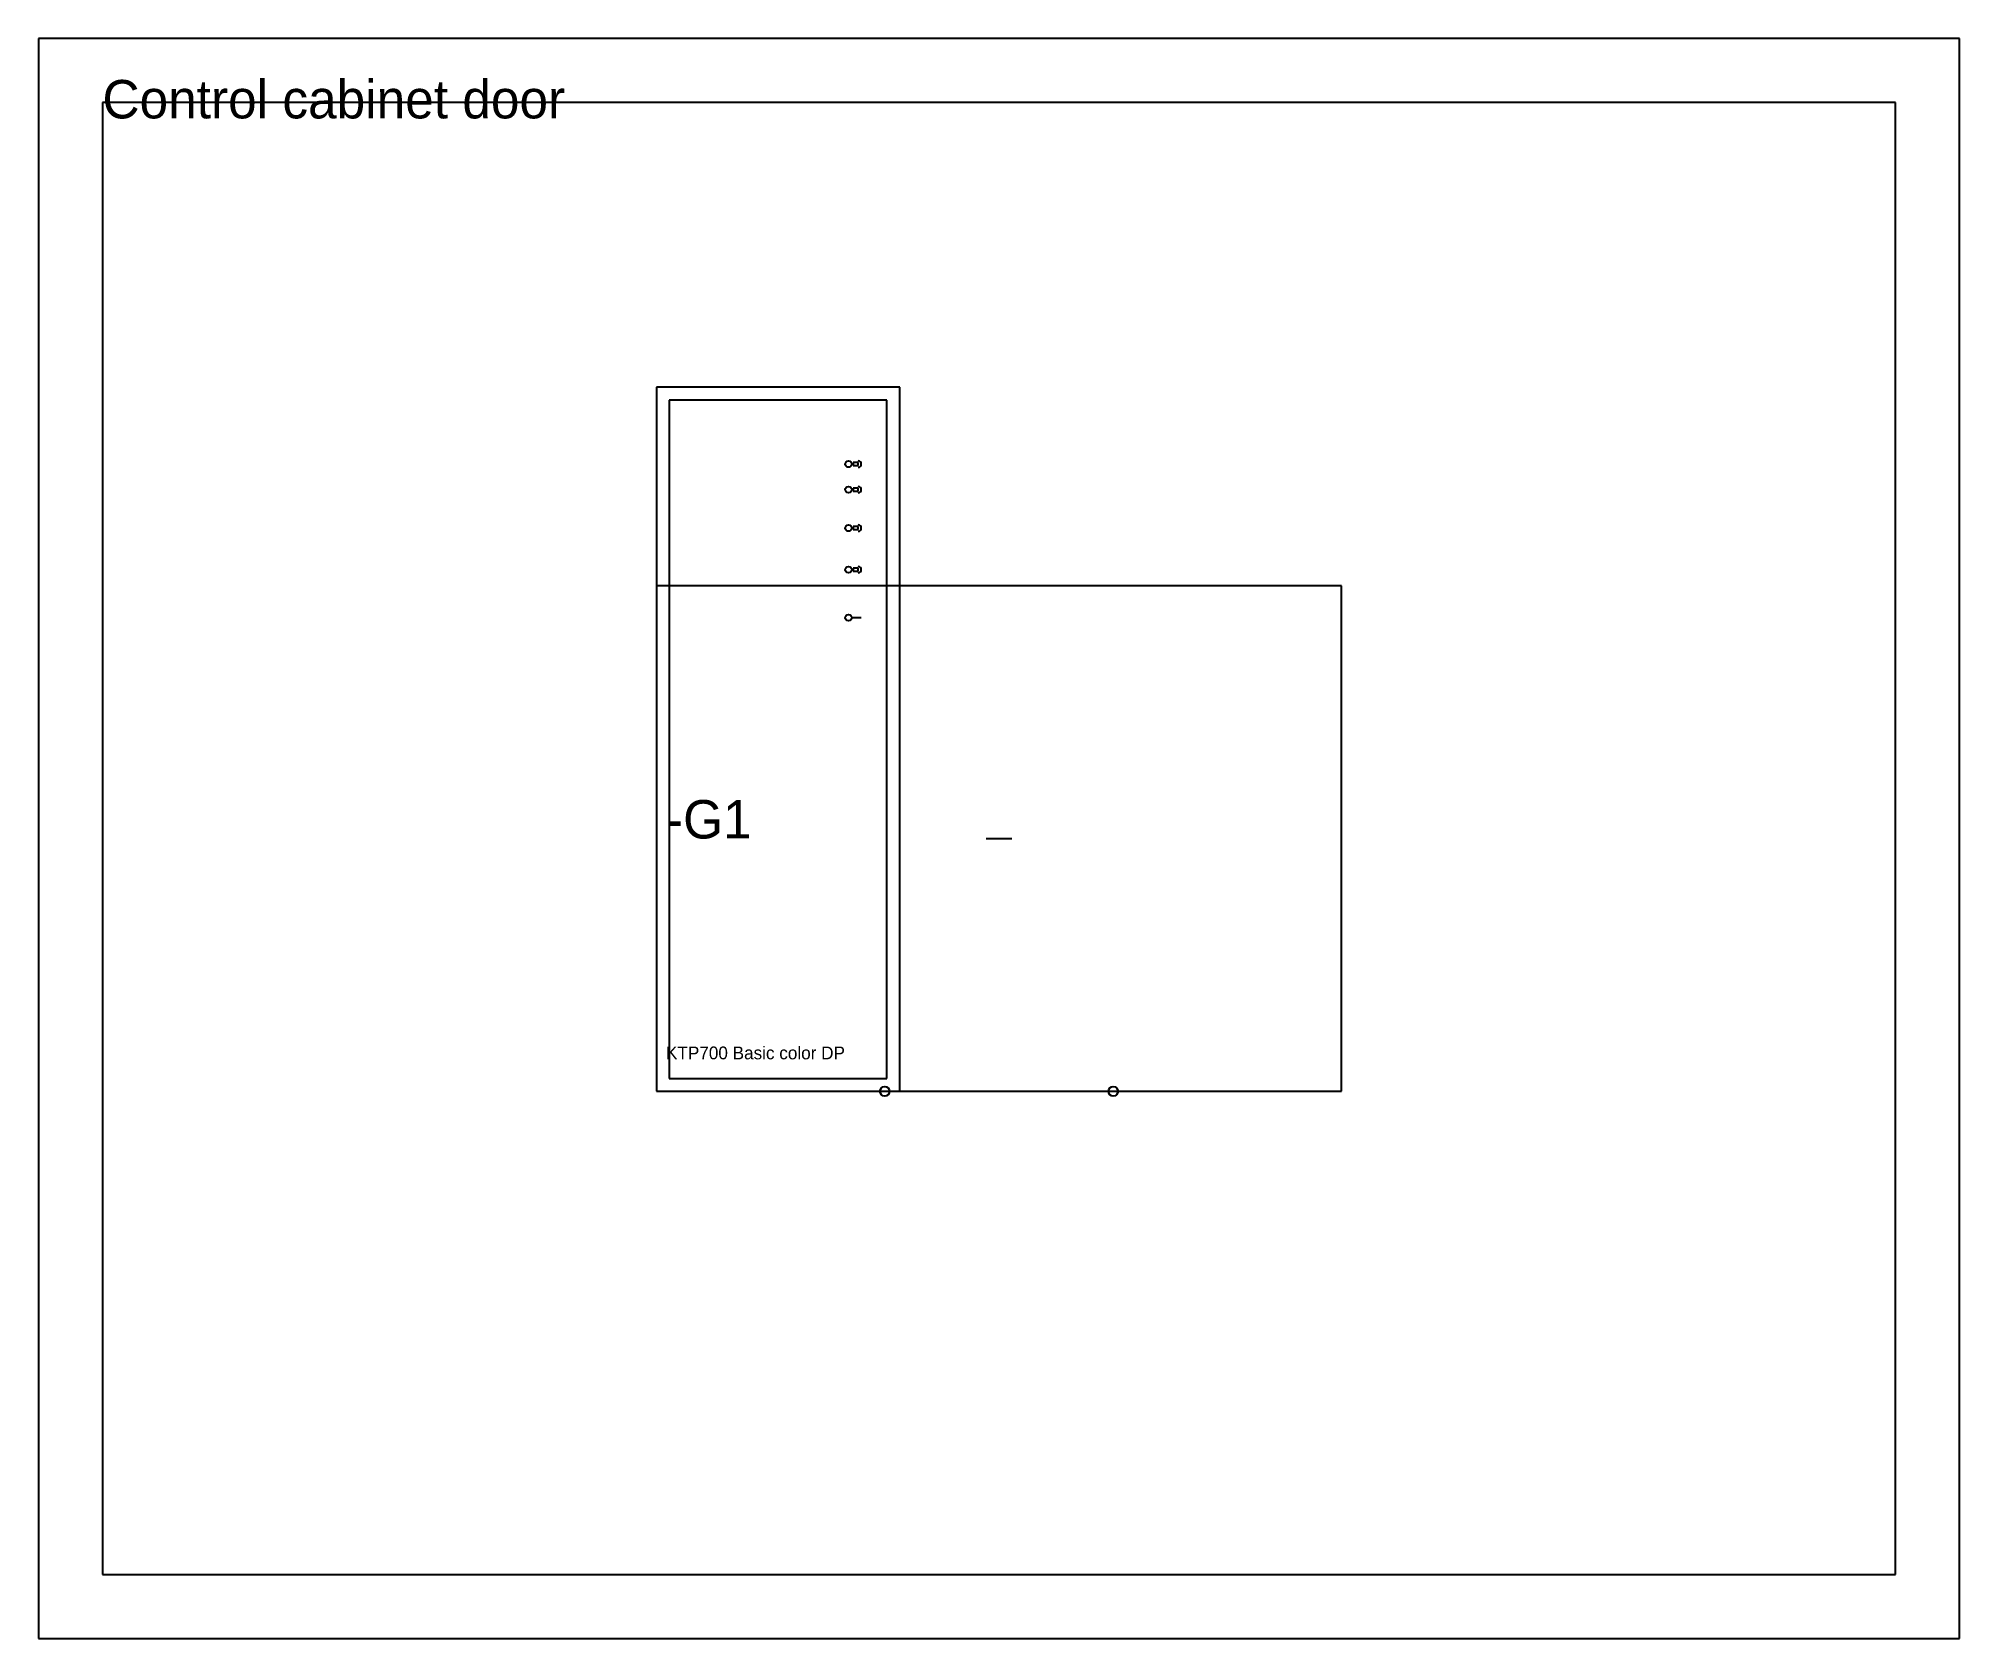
# Model space of a CAD drawing. Header units: millimetres. Extents: x 0 to 600, y 0 to 500.
import ezdxf

# ---------------------------------------------------------------- set-up
doc = ezdxf.new("R2010")
doc.units = ezdxf.units.MM

msp = doc.modelspace()

# ---------------------------------------------------------------- linework, layer by layer
at = {"layer": 'CAD_GEOMETRY'}
for p, q in [((269, 391), (193, 391)), ((193, 391), (193, 171)), ((269, 171), (269, 391)), ((265, 387), (197, 387)), ((197, 387), (197, 175)), ((265, 175), (265, 387)), ((254.5, 367), (254, 367)), ((256, 367.5), (254.5, 367.5)), ((254.5, 367.5), (254.5, 366.5)), ((254.5, 366.5), (256, 366.5)), ((256, 366.5), (256, 367.5)), ((254.5, 359), (254, 359)), ((256, 359.5), (254.5, 359.5)), ((254.5, 359.5), (254.5, 358.5)), ((254.5, 358.5), (256, 358.5)), ((256, 358.5), (256, 359.5)), ((254.5, 347), (254, 347)), ((256, 347.5), (254.5, 347.5)), ((254.5, 347.5), (254.5, 346.5)), ((254.5, 346.5), (256, 346.5)), ((256, 346.5), (256, 347.5)), ((254.5, 334), (254, 334)), ((256, 334.5), (254.5, 334.5)), ((254.5, 334.5), (254.5, 333.5)), ((254.5, 333.5), (256, 333.5)), ((256, 333.5), (256, 334.5)), ((257, 319), (254, 319)), ((197, 175), (265, 175)), ((193, 171), (269, 171))]:
    msp.add_line(p, q, dxfattribs=at)
for centre in [(253, 367), (253, 359), (253, 347), (253, 334), (253, 319)]:
    msp.add_circle(centre, 1, dxfattribs=at)
for centre in [(256, 367), (256, 359), (256, 347), (256, 334)]:
    msp.add_arc(centre, 1, -90, 90, dxfattribs=at)
at = {"layer": 'COMPONENT'}
for p, q in [((407, 329), (193, 329)), ((193, 329), (193, 171)), ((407, 171), (407, 329)), ((193, 171), (407, 171))]:
    msp.add_line(p, q, dxfattribs=at)
at = {"layer": 'COMPONENT_DETAIL'}
msp.add_line((296, 250), (304, 250), dxfattribs=at)
at = {"layer": 'COMPONENT_OUTLINE'}
for p, q in [((407, 329), (193, 329)), ((193, 329), (193, 171)), ((407, 171), (407, 329)), ((193, 171), (407, 171))]:
    msp.add_line(p, q, dxfattribs=at)
at = {"layer": 'ENCLOSURE'}
for p, q in [((600, 500), (0, 500)), ((0, 500), (0, 0)), ((600, 0), (600, 500)), ((0, 0), (600, 0))]:
    msp.add_line(p, q, dxfattribs=at)
at = {"layer": 'MOUNTING_PLATE'}
for p, q in [((580, 480), (20, 480)), ((20, 480), (20, 20)), ((580, 20), (580, 480)), ((20, 20), (580, 20))]:
    msp.add_line(p, q, dxfattribs=at)
at = {"layer": 'TERMINAL'}
for centre in [(264.33, 171), (335.67, 171)]:
    msp.add_circle(centre, 1.5, dxfattribs=at)

# ---------------------------------------------------------------- texts
at = {"layer": 'TAG'}
msp.add_text('-G1', height=12, dxfattribs=at).set_placement((196, 250))
at = {"layer": 'TEXT'}
for s, height, p in [('Control cabinet door', 12, (20, 475)), ('KTP700 Basic color DP', 4, (196, 181))]:
    msp.add_text(s, height=height, dxfattribs=at).set_placement(p)

doc.saveas('drawing.dxf')
